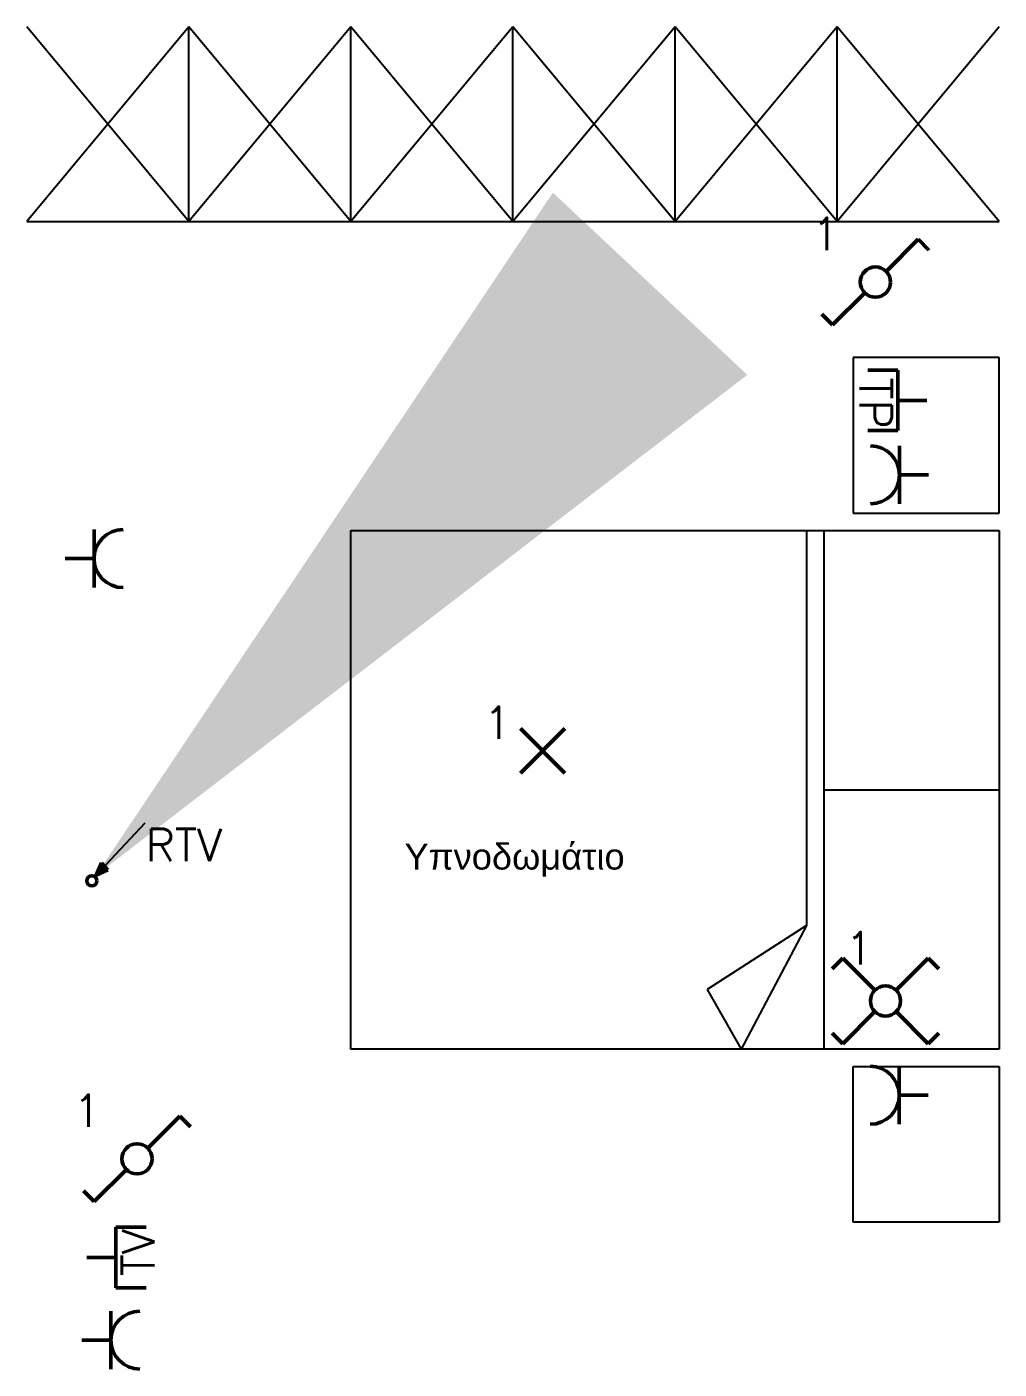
# Model space of a CAD drawing. Header units: metres. Extents: x -82.3 to -56.2, y 15.4 to 27.6.
# Drawn here: x -67.92 to -64.92, y 17.201 to 21.341 of the extents above; entities that cross this region are included whole.
import ezdxf

# ---------------------------------------------------------------- set-up
doc = ezdxf.new("R2010")
doc.units = ezdxf.units.M
doc.header["$LTSCALE"] = 0.1
doc.layers.add('00-03-furn', color=254, linetype='Continuous')
doc.layers.add('BUILD_FL002_USER', color=254, linetype='Continuous')
doc.layers.add('Electrical', color=255, linetype='Continuous', lineweight=50)
doc.styles.add('KANABOS', font='arial.ttf')
doc.styles.add('Romans', font='Romans.shx')
doc.dimstyles.new('ISO-25', dxfattribs={"dimtxt": 2.5, "dimasz": 2.5, "dimexe": 1.25, "dimexo": 0.625, "dimtad": 1, "dimtxsty": 'Standard', "dimcen": 2.5, "dimadec": 0, "dimazin": 0, "dimtfac": 1, "dimtmove": 0, "dimatfit": 3, "dimfxl": 1, "dimarcsym": 0})

# ---------------------------------------------------------------- blocks, each defined once
blk = doc.blocks.new('SYMBOL_Bed_6_2D')
for p, q in [((-0.7999999999974534, 0), (-1.249999999998181, 0)), ((-1.249999999998181, 0), (-1.249999999998181, -0.4500000000000455)), ((-0.7999999999974534, -0.4500000000000455), (-0.7999999999974534, 0)), ((-0.75, -2), (-0.75, 0)), ((-0.75, 0), (0.75, 0)), ((0, -0.5404584044256353), (0, 0)), ((0.75, 0), (0.75, -2)), ((0.7999999999992724, 0), (1.25, 0)), ((0.7999999999992724, -0.4500000000000455), (0.7999999999992724, 0)), ((1.25, 0), (1.25, -0.4500000000000455)), ((-1.249999999998181, -0.4500000000000455), (-0.7999999999974534, -0.4500000000000455)), ((1.25, -0.4500000000000455), (0.7999999999992724, -0.4500000000000455)), ((-0.75, -0.5404584044256353), (0.75, -0.5404584044256353)), ((-0.75, -0.5945845277558419), (0.3924758840912546, -0.5945845277558419)), ((0.3924758840912546, -0.5945845277558419), (0.75, -0.7961605197363042)), ((0.3924758840912546, -0.5945845277558419), (0.5773503420841735, -0.9004986607096725)), ((0.5773503420841735, -0.9004986607096725), (0.75, -0.7961605197363042)), ((0.75, -2), (-0.75, -2))]:
    blk.add_line(p, q)

msp = doc.modelspace()

# ---------------------------------------------------------------- hatches: boundary and pattern name
at = {"layer": 'Electrical', "ltscale": 0.3}
h = msp.add_hatch(color=256, dxfattribs=at)
h.dxf.hatch_style = 1
h.paths.add_polyline_path([(-67.70619967637887, 18.72412907947581), (-67.68980871220036, 18.76226646133032), (-67.66955578230647, 18.7413550718522)])

# ---------------------------------------------------------------- linework, layer by layer
at = {"layer": '00-03-furn', "ltscale": 0.3}
for p, q in [((-67.41973841900516, 20.74077601372816, -7.960000000000001), (-67.91973841900517, 21.34077601372816, -7.960000000000001)), ((-67.41973841900516, 21.34077601372816, -7.960000000000001), (-67.91973841900517, 20.74077601372816, -7.960000000000001)), ((-67.41973841900516, 20.74077601372816, -7.960000000000001), (-67.41973841900516, 21.34077601372816, -7.960000000000001)), ((-66.91973841900516, 20.74077601372816, -7.960000000000001), (-67.41973841900517, 21.34077601372816, -7.960000000000001)), ((-66.91973841900516, 21.34077601372816, -7.960000000000001), (-67.41973841900517, 20.74077601372816, -7.960000000000001)), ((-66.91973841900516, 20.74077601372816, -7.960000000000001), (-66.91973841900516, 21.34077601372816, -7.960000000000001)), ((-66.41973841900516, 20.74077601372816, -7.960000000000001), (-66.91973841900517, 21.34077601372816, -7.960000000000001)), ((-66.41973841900516, 21.34077601372816, -7.960000000000001), (-66.91973841900517, 20.74077601372816, -7.960000000000001)), ((-66.41973841900516, 20.74077601372816, -7.960000000000001), (-66.41973841900516, 21.34077601372816, -7.960000000000001)), ((-65.91973841900516, 20.74077601372816, -7.960000000000001), (-66.41973841900517, 21.34077601372816, -7.960000000000001)), ((-65.91973841900516, 21.34077601372816, -7.960000000000001), (-66.41973841900517, 20.74077601372816, -7.960000000000001)), ((-65.91973841900516, 20.74077601372816, -7.960000000000001), (-65.91973841900516, 21.34077601372816, -7.960000000000001)), ((-65.41973841900516, 20.74077601372816, -7.960000000000001), (-65.91973841900517, 21.34077601372816, -7.960000000000001)), ((-65.41973841900516, 21.34077601372816, -7.960000000000001), (-65.91973841900517, 20.74077601372816, -7.960000000000001)), ((-65.41973841900516, 20.74077601372816, -7.960000000000001), (-65.41973841900516, 21.34077601372816, -7.960000000000001)), ((-64.91973841900514, 20.74077601372816, -7.960000000000001), (-65.41973841900516, 21.34077601372816, -7.960000000000001)), ((-64.91973841900514, 21.34077601372816, -7.960000000000001), (-65.41973841900516, 20.74077601372816, -7.960000000000001)), ((-67.91973841900517, 20.74077601372816, -7.960000000000001), (-64.91973841900514, 20.74077601372816, -7.960000000000001))]:
    msp.add_line(p, q, dxfattribs=at)
at = {"layer": 'Electrical', "linetype": 'Continuous'}
for p, q in [((-65.1696438960996, 20.68548943930453, 3.31), (-65.26858683774147, 20.58654649766266, 3.31)), ((-65.13670324227141, 20.65246818128648, 3.31), (-65.1696438960996, 20.68548943930453, 3.31)), ((-65.33454879883608, 20.5205845365681, 3.31), (-65.43349174047795, 20.42164159492623, 3.31)), ((-65.43349174047795, 20.42164159492623, 3.31), (-65.46643239430614, 20.45466285294428, 3.31)), ((-65.23192242297917, 20.28217416021633, -6.09), (-65.32522841665877, 20.28217416021633, -6.09)), ((-65.23192242297917, 20.18886816653673, -6.09), (-65.23192242297917, 20.28217416021633, -6.09)), ((-65.23192242297917, 20.18886816653673, -6.09), (-65.23192242297917, 20.09556217285705, -6.09)), ((-65.23192242297917, 20.09556217285705, -6.09), (-65.27857541981902, 20.09556217285705, -6.09)), ((-65.43535278948596, 18.43550313726763, -4.65), (-65.40241213565777, 18.46852439528568, -4.65)), ((-65.40241213565777, 18.46852439528568, -4.65), (-65.3034691940159, 18.3695814536438, -4.65)), ((-65.13856429127942, 18.46852439528568, -4.65), (-65.23750723292129, 18.3695814536438, -4.65)), ((-65.10562363745123, 18.43550313726763, -4.65), (-65.13856429127942, 18.46852439528568, -4.65)), ((-65.3034691940159, 18.30361949254925, -4.65), (-65.40241213565777, 18.20467655090738, -4.65)), ((-65.23750723292129, 18.30361949254925, -4.65), (-65.13856429127942, 18.20467655090738, -4.65)), ((-65.40241213565777, 18.20467655090738, -4.65), (-65.43535278948596, 18.23769780892543, -4.65)), ((-65.13856429127942, 18.20467655090738, -4.65), (-65.10562363745123, 18.23769780892543, -4.65)), ((-67.44781240301056, 17.98160169778821, -9.4), (-67.54675534465242, 17.88265875614634, -9.4)), ((-67.41487174918237, 17.94858043977017, -9.4), (-67.44781240301056, 17.98160169778821, -9.4)), ((-67.61271730574704, 17.81669679505179, -9.4), (-67.7116602473889, 17.71775385340992, -9.4)), ((-67.7116602473889, 17.71775385340992, -9.4), (-67.7446009012171, 17.75077511142796, -9.4)), ((-67.64485619997878, 17.54532241497053, -9.4), (-67.64485619997878, 17.63862840865021, -9.4)), ((-67.64485619997878, 17.63862840865021, -9.4), (-67.59820320313892, 17.63862840865021, -9.4)), ((-67.64485619997878, 17.54532241497053, -9.4), (-67.64485619997878, 17.45201642129092, -9.4)), ((-67.64485619997878, 17.45201642129092, -9.4), (-67.55155020629917, 17.45201642129092, -9.4))]:
    msp.add_line(p, q, dxfattribs=at)
at = {"layer": 'Electrical'}
for p, q in [((-65.14249443801403, 20.18886816653673, -6.09), (-65.23192242297917, 20.18886816653673, -6.09)), ((-65.27857541981902, 20.09556217285705, -6.09), (-65.3252284166589, 20.09556217285705, -6.09)), ((-65.22725325245894, 19.95891863325408, -4.65), (-65.22725325245894, 20.04834661821945, -4.65)), ((-65.13782526749347, 19.95891863325408, -4.65), (-65.22725325245884, 19.95891863325408, -4.65)), ((-65.22725325245894, 19.95891863325408, -4.65), (-65.22725325245894, 19.86949064828871, -4.65)), ((-67.71234865213182, 19.70085739847812, -7.960000000000001), (-67.71234865213182, 19.79028538344349, -7.960000000000001)), ((-67.80177663709729, 19.70085739847812, -7.960000000000001), (-67.71234865213192, 19.70085739847812, -7.960000000000001)), ((-67.71234865213182, 19.70085739847812, -7.960000000000001), (-67.71234865213182, 19.61142941351275, -7.960000000000001)), ((-66.25962914455279, 19.03924221218577, -4.65), (-66.39681045510754, 19.17642352274052, -4.65)), ((-66.39681045510754, 19.03924221218577, -4.65), (-66.25962914455279, 19.17642352274052, -4.65)), ((-65.2279403970829, 18.04571508577343), (-65.2279403970829, 18.1351430707388)), ((-65.13851241211754, 18.04571508577343), (-65.2279403970829, 18.04571508577343)), ((-65.2279403970829, 18.04571508577343), (-65.2279403970829, 17.95628710080807)), ((-67.59820320313892, 17.63862840865021, -9.4), (-67.55155020629904, 17.63862840865021, -9.4)), ((-67.73428418494392, 17.54532241497053, -9.4), (-67.64485619997878, 17.54532241497053, -9.4)), ((-67.66032361050802, 17.29049294709293, -7.960000000000001), (-67.66032361050802, 17.37992093205829, -7.960000000000001)), ((-67.74975159547348, 17.29049294709293, -7.960000000000001), (-67.66032361050812, 17.29049294709293, -7.960000000000001)), ((-67.66032361050802, 17.29049294709293, -7.960000000000001), (-67.66032361050802, 17.20106496212756, -7.960000000000001))]:
    msp.add_line(p, q, dxfattribs=at)
at = {"layer": 'Electrical', "ltscale": 0.3}
for p, q in [((-67.70619967637887, 18.72412907947581, -7.960000000000001), (-67.68980871220036, 18.76226646133032, -7.960000000000001)), ((-67.68980871220036, 18.76226646133032, -7.960000000000001), (-67.66955578230647, 18.7413550718522, -7.960000000000001)), ((-67.66955578230647, 18.7413550718522, -7.960000000000001), (-67.70619967637887, 18.72412907947581, -7.960000000000001))]:
    msp.add_line(p, q, dxfattribs=at)
at = {"layer": 'Electrical', "linetype": 'Continuous'}
for centre in [(-65.30156781828877, 20.55356551711538, 3.31), (-65.2704882134686, 18.33660047309653, -4.65), (-65.2704882134686, 18.33660047309653, -4.65), (-67.57973632519973, 17.84967777559907, -9.4)]:
    msp.add_circle(centre, 0.0466421499903418, dxfattribs=at)
at = {"layer": 'Electrical'}
msp.add_circle((-67.7191808849762, 18.70731157612728, -7.960000000000001), 0.01562500000000002, dxfattribs=at)
for centre, start, end in [((-65.31668123742408, 19.95891863325408, -4.65), 270, 90), ((-67.62292066716668, 19.70085739847812, -7.960000000000001), 90, 270), ((-65.31736838204804, 18.04571508577343), 270, 90), ((-67.57089562554287, 17.29049294709293, -7.960000000000001), 90, 270)]:
    msp.add_arc(centre, 0.0894279849652393, start, end, dxfattribs=at)

# ---------------------------------------------------------------- block references
at = {"layer": '00-03-furn', "color": 3, "linetype": 'Continuous', "lineweight": -3, "xscale": 1.06666666666667, "rotation": 270}
msp.add_blockref('SYMBOL_Bed_6_2D', (-64.91973841900513, 18.98778974944173), dxfattribs=at)

# ---------------------------------------------------------------- texts
at = {"ltscale": 0.3, "insert": (-65.30899658036078, 18.44888318079687, 3.31), "char_height": 0.1, "attachment_point": 9, "style": 'Romans'}
msp.add_mtext_dynamic_manual_height_columns('1', width=0.238853214842436, gutter_width=0.5, heights=[0], dxfattribs=at)
at = {"layer": 'BUILD_FL002_USER', "style": 'KANABOS'}
msp.add_text('Υπνοδωμάτιο', height=0.0800000000000054, dxfattribs=at).set_placement((-66.75449512750376, 18.74183963433305, -9.4))
at = {"layer": 'Electrical', "ltscale": 0.3, "char_height": 0.1, "attachment_point": 9, "style": 'Romans'}
for s, insert in [('1', (-65.41245608388195, 20.65197880978162, 3.31)), ('1', (-66.42483093124874, 19.14468766927434, 3.31)), ('RTV', (-67.31709362255378, 18.76721032172004)), ('1', (-67.69062459079291, 17.94809106826531, -9.4))]:
    msp.add_mtext_dynamic_manual_height_columns(s, width=0.238853214842436, gutter_width=0.5, heights=[0], dxfattribs=dict(at, insert=insert))
at = {"layer": 'Electrical', "ltscale": 0.3, "char_height": 0.09999999999999999, "attachment_point": 9, "style": 'Romans'}
for s, insert, rotation in [('TP', (-65.3509084218113, 20.10162986383689, -7.529999999999999), 269.8221241375141), ('TV', (-67.52587020114666, 17.63256071767036, -10.84), 89.82212413751411)]:
    msp.add_mtext_dynamic_manual_height_columns(s, width=0.3749754414302515, gutter_width=0.5, heights=[0], dxfattribs=dict(at, insert=insert, rotation=rotation))

# ---------------------------------------------------------------- leaders
at = {"layer": 'Electrical'}
msp.add_leader([(-67.70619967637887, 18.72412907947581, -7.960000000000001), (-67.55493216768177, 18.88556708815506, -7.960000000000001)], dimstyle='ISO-25', dxfattribs=at)

doc.saveas('drawing.dxf')
